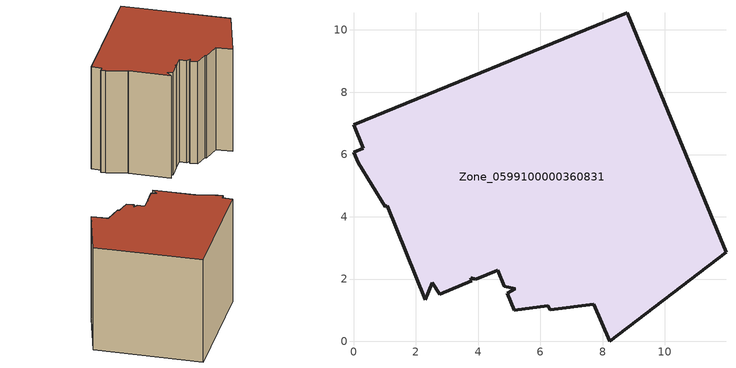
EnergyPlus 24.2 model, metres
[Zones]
Zone_0599100000360831
 floor ground (C_G): 2.54,1.89 2.31,1.33 1.08,4.35 1.02,4.33 0.15,5.74 0.01,6.08 0.31,6.2 0,6.95 8.8,10.56 11.96,2.85 8.23,0 7.72,1.19 6.32,1.01 6.24,1.14 5.17,0.99 4.94,1.55 5.2,1.68 4.85,1.78 4.64,2.29 3.93,2 3.77,2.04 3.8,1.94 2.76,1.52 z0
 wall outside (C_F): 0.31,6.2 0.01,6.08 0.15,5.74 1.02,4.33 1.08,4.35 2.31,1.33 2.54,1.89 2.76,1.52 3.8,1.94 3.77,2.04 3.93,2 4.64,2.29 4.85,1.78 5.2,1.68 4.94,1.55 5.17,0.99 6.24,1.14 6.32,1.01 7.72,1.19 8.23,0 11.96,2.85 8.8,10.56 0,6.95 0.31,6.2 z0:8.6
 roof outside (C_R): 2.31,1.33 2.54,1.89 2.76,1.52 3.8,1.94 3.77,2.04 3.93,2 4.64,2.29 4.85,1.78 5.2,1.68 4.94,1.55 5.17,0.99 6.24,1.14 6.32,1.01 7.72,1.19 8.23,0 11.96,2.85 8.8,10.56 0,6.95 0.31,6.2 0.01,6.08 0.15,5.74 1.02,4.33 1.08,4.35 z8.6
[BUILDING]
Pand.0599100000360831: North Axis=0; Terrain=City; Loads Convergence Tolerance Value=0.04; Temperature Convergence Tolerance Value=0.4; Solar Distribution=FullExterior; Maximum Number of Warmup Days=25; Minimum Number of Warmup Days=1
[Site:Location]
Rotterdam.The.Hague.AP_ZH_NLD Design_Conditions: Latitude=51.96; Longitude=4.45; Time Zone=1; Elevation=-4.5
[SITE:GROUNDTEMPERATURE:BUILDINGSURFACE]
18, 18, 18, 18, 18, 18, 18, 18, 18, 18, 18, 18
[MATERIAL] Thermal Absorptance=0.9; Solar Absorptance=0.7; Visible Absorptance=0.7
Name | Roughness | Thickness | Conductivity | Density | Specific Heat
G.TC.1992-2005 | MediumSmooth | 0.15 | 0.06 | 540 | 1210
F.TC.1992-2005 | Rough | 0.3 | 0.12 | 1920 | 840
R.TC.1992-2005 | MediumRough | 0.2 | 0.08 | 1500 | 1000
[CONSTRUCTION]
C_G: G.TC.1992-2005
C_F: F.TC.1992-2005
C_R: R.TC.1992-2005
[ZONE]
Zone_0599100000360831: Type=1; Multiplier=1; Ceiling Height=Autocalculate; Volume=Autocalculate; Floor Area=autocalculate; Part of Total Floor Area=Yes
[ZONEINFILTRATION:DESIGNFLOWRATE]
Infil_Zone_0599100000360831: Zone or ZoneList or Space or SpaceList=Zone_0599100000360831; Schedule=AlwaysOn; Design Flow Rate Calculation Method=Flow/Area; Flow Rate per Floor Area=0.0015; Constant Term Coefficient=1; Temperature Term Coefficient=0; Velocity Term Coefficient=0; Velocity Squared Term Coefficient=0
[HVACTEMPLATE:ZONE:IDEALLOADSAIRSYSTEM]
Zone_0599100000360831: Maximum Heating Supply Air Temperature=50; Minimum Cooling Supply Air Temperature=13; Maximum Heating Supply Air Humidity Ratio=0.0156; Minimum Cooling Supply Air Humidity Ratio=0.0077; Heating Limit=NoLimit; Cooling Limit=NoLimit; Dehumidification Control Type=ConstantSensibleHeatRatio; Cooling Sensible Heat Ratio=0.7; Dehumidification Setpoint=60; Humidification Control Type=None; Humidification Setpoint=30; Outdoor Air Method=None; Outdoor Air Flow Rate per Person=0.00944; Outdoor Air Flow Rate per Zone Floor Area=0; Outdoor Air Flow Rate per Zone=0; Demand Controlled Ventilation Type=None; Outdoor Air Economizer Type=NoEconomizer; Heat Recovery Type=None; Sensible Heat Recovery Effectiveness=0.7; Latent Heat Recovery Effectiveness=0.65
[ZONECONTROL:THERMOSTAT]
ThermostatControl_Zone_0599100000360831: Zone or ZoneList=Zone_0599100000360831; Control Type Schedule=DualSetpointControlType; Control 1=Thermostat_Zone_0599100000360831; Temperature Difference Between Cutout And Setpoint=0
[THERMOSTATSETPOINT:DUALSETPOINT]
Thermostat_Zone_0599100000360831: Heating Setpoint Temperature Schedule=HeatingSetpoint_Zone_0599100000360831; Cooling Setpoint Temperature Schedule=CoolingSetpoint_Zone_0599100000360831
[SCHEDULE:COMPACT]
HeatingSetpoint_Zone_0599100000360831: Through: 12/31, For: AllDays, Until: 24:00, 21
CoolingSetpoint_Zone_0599100000360831: Through: 12/31, For: AllDays, Until: 24:00, 24
DualSetpointControlType: Through: 12/31, For: AllDays, Until: 24:00, 4
AlwaysOn: Through: 12/31, For: AllDays, Until: 24:00, 1
